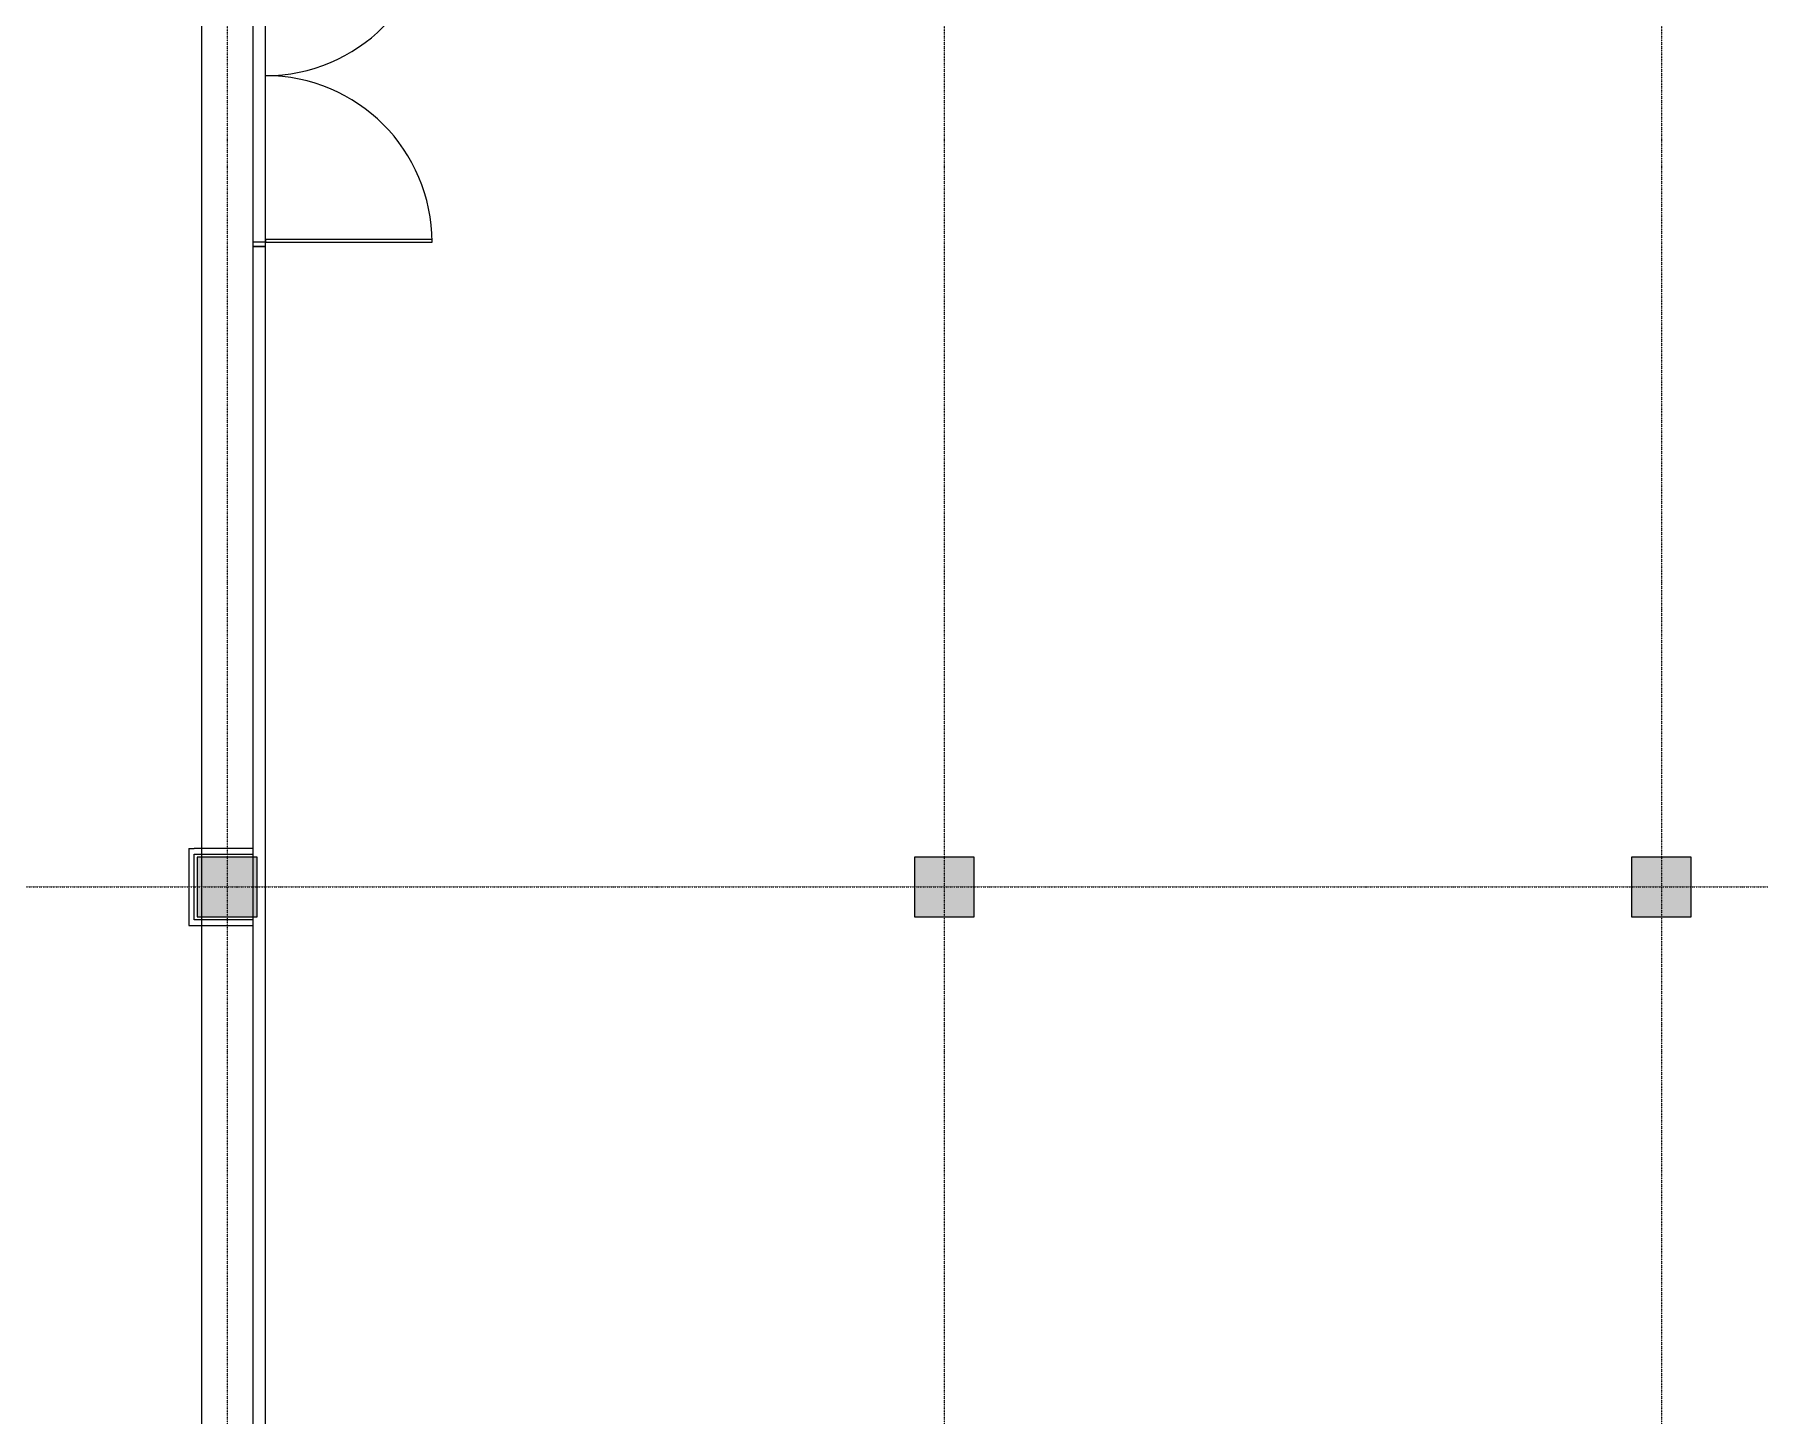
# Model space of a CAD drawing. Extents: x -76427 to 292734, y -42117 to 131250.
# Drawn here: x 15743 to 35949, y 53810 to 69982 of the extents above; entities that cross this region are included whole.
import ezdxf

# ---------------------------------------------------------------- set-up
doc = ezdxf.new("R2010")
doc.units = 0
doc.header["$LTSCALE"] = 10
doc.linetypes.add('H12PL1$0$JJP_三點線', pattern=[0.9, 0.3, -0.15, 0, -0.15, 0, -0.15, 0, -0.15])
doc.linetypes.add('XFM7P10ICA$0$H12PL1$0$JJP_三點線', pattern=[0.9, 0.3, -0.15, 0, -0.15, 0, -0.15, 0, -0.15])
for name, color, linetype in [('H12PL1$0$A-WALL-IN', 252, 'Continuous'), ('H12PL1$0$Door', 252, 'Continuous'), ('H12PL1$0$S-COL', 252, 'Continuous'), ('H12PL1$0$S-FNDN', 252, 'Continuous'), ('H12PL1$0$S-GRID', 252, 'Continuous'), ('XFM7P10ICA$0$H12PL1$0$A-WALL-IN', 252, 'Continuous'), ('XFM7P10ICA$0$H12PL1$0$Hattch', 252, 'Continuous'), ('XFM7P10ICA$0$H12PL1$0$S-COL', 252, 'Continuous'), ('XFM7P10ICA$0$H12PL1$0$S-FNDN', 252, 'Continuous'), ('XFM7P10ICA$0$H12PL1$0$S-GRID', 252, 'Continuous')]:
    doc.layers.add(name, color=color, linetype=linetype)

# ---------------------------------------------------------------- blocks, each defined once
blk = doc.blocks.new('XFM7P10ICA$0$H12PL1')
at = {"layer": 'XFM7P10ICA$0$H12PL1$0$Hattch', "linetype": 'Continuous', "lineweight": 0}
for points in [[(17650, 59650), (18350, 59650), (18350, 60350), (17650, 60350)], [(26050, 59650), (26750, 59650), (26750, 60350), (26050, 60350)], [(34450, 59650), (35150, 59650), (35150, 60350), (34450, 60350)]]:
    blk.add_hatch(color=256, dxfattribs=at).paths.add_polyline_path(points)
at = {"layer": 'XFM7P10ICA$0$H12PL1$0$A-WALL-IN', "lineweight": 0, "flags": 128}
for points in [[(18450, 5150), (18450, 81950)], [(18300, 74550), (18300, 60450)], [(17550, 60450), (17615, 60450)], [(17550, 60450), (17550, 59615)], [(18300, 60450), (17615, 60450)], [(17615, 60385), (18300, 60385)], [(17615, 59615), (17615, 60385)], [(18300, 60385), (18300, 60350)], [(17550, 59615), (17550, 59550)], [(18300, 59615), (17615, 59615)], [(18300, 59650), (18300, 59615)], [(17550, 59550), (18300, 59550)], [(18300, 59550), (18300, 45450)]]:
    blk.add_lwpolyline(points, dxfattribs=at)
at = {"layer": 'XFM7P10ICA$0$H12PL1$0$S-COL', "lineweight": 0, "flags": 128}
for points in [[(17650, 59650), (18350, 59650), (18350, 60350), (17650, 60350)], [(26050, 59650), (26750, 59650), (26750, 60350), (26050, 60350)], [(34450, 59650), (35150, 59650), (35150, 60350), (34450, 60350)]]:
    blk.add_lwpolyline(points, close=True, dxfattribs=at)
at = {"layer": 'XFM7P10ICA$0$H12PL1$0$S-FNDN', "lineweight": 0, "flags": 128}
blk.add_lwpolyline([(17700, 15300), (-480.5, 15300), (-480.5, -500), (93900, -500), (93900, 74700), (17700, 74700)], close=True, dxfattribs=at)
at = {"layer": 'XFM7P10ICA$0$H12PL1$0$S-GRID', "linetype": 'XFM7P10ICA$0$H12PL1$0$JJP_三點線', "lineweight": 0}
for p, q in [((18000, 128250), (18000, -28000)), ((26400, 128250), (26400, -28000)), ((34800, 128250), (34800, -28000)), ((-29000, 60000), (289600, 60000))]:
    blk.add_line(p, q, dxfattribs=at)
blk = doc.blocks.new('XFM7P10ICA')
blk.add_blockref('XFM7P10ICA$0$H12PL1', (0, 0))
blk = doc.blocks.new('H12PL1')
at = {"layer": 'H12PL1$0$A-WALL-IN', "lineweight": 0}
blk.add_line((18450, 67500), (18300, 67500), dxfattribs=at)
at = {"layer": 'H12PL1$0$A-WALL-IN', "lineweight": 0, "flags": 128}
for points in [[(18300, 67500), (18300, 60450)], [(18450, 25000), (18450, 67500)], [(17550, 60450), (17615, 60450)], [(17550, 60450), (17550, 59615)], [(18300, 60450), (17615, 60450)], [(17615, 60385), (18300, 60385)], [(17615, 59615), (17615, 60385)], [(18300, 60385), (18300, 60350)], [(17550, 59615), (17550, 59550)], [(18300, 59615), (17615, 59615)], [(18300, 59650), (18300, 59615)], [(17550, 59550), (18300, 59550)], [(18300, 59550), (18300, 45450)]]:
    blk.add_lwpolyline(points, dxfattribs=at)
at = {"layer": 'H12PL1$0$Door', "lineweight": 0}
for p, q in [((18450, 67550), (18300, 67550)), ((18300, 67550), (18300, 67500)), ((18300, 67500), (18450, 67500)), ((20400, 67580), (18450, 67580)), ((18450, 67580), (18450, 67550)), ((18450, 67550), (20400, 67550)), ((18450, 67500), (18450, 67550)), ((20400, 67550), (20400, 67580))]:
    blk.add_line(p, q, dxfattribs=at)
for centre, start, end in [((18450, 71450), 270, 0), ((18450, 67550), 0, 90)]:
    blk.add_arc(centre, 1950, start, end, dxfattribs=at)
at = {"layer": 'H12PL1$0$S-COL', "lineweight": 0, "flags": 128}
for points in [[(17650, 59650), (18350, 59650), (18350, 60350), (17650, 60350)], [(26050, 59650), (26750, 59650), (26750, 60350), (26050, 60350)], [(34450, 59650), (35150, 59650), (35150, 60350), (34450, 60350)]]:
    blk.add_lwpolyline(points, close=True, dxfattribs=at)
at = {"layer": 'H12PL1$0$S-FNDN', "lineweight": 0, "flags": 128}
blk.add_lwpolyline([(43500, 74700), (18300, 74700), (18300, 15000), (18125, 15000), (18125, -550), (93300, -550), (93300, 74700)], close=True, dxfattribs=at)
at = {"layer": 'H12PL1$0$S-GRID', "linetype": 'H12PL1$0$JJP_三點線', "lineweight": 0}
for p, q in [((18000, 128250), (18000, -28000)), ((26400, 128250), (26400, -28000)), ((34800, 128250), (34800, -28000)), ((-29000, 60000), (289600, 60000))]:
    blk.add_line(p, q, dxfattribs=at)

msp = doc.modelspace()

# ---------------------------------------------------------------- block references
msp.add_blockref('XFM7P10ICA', (0, 0))

# ---------------------------------------------------------------- next in the draw order: block references
msp.add_blockref('H12PL1', (0, 0))

doc.saveas('drawing.dxf')
